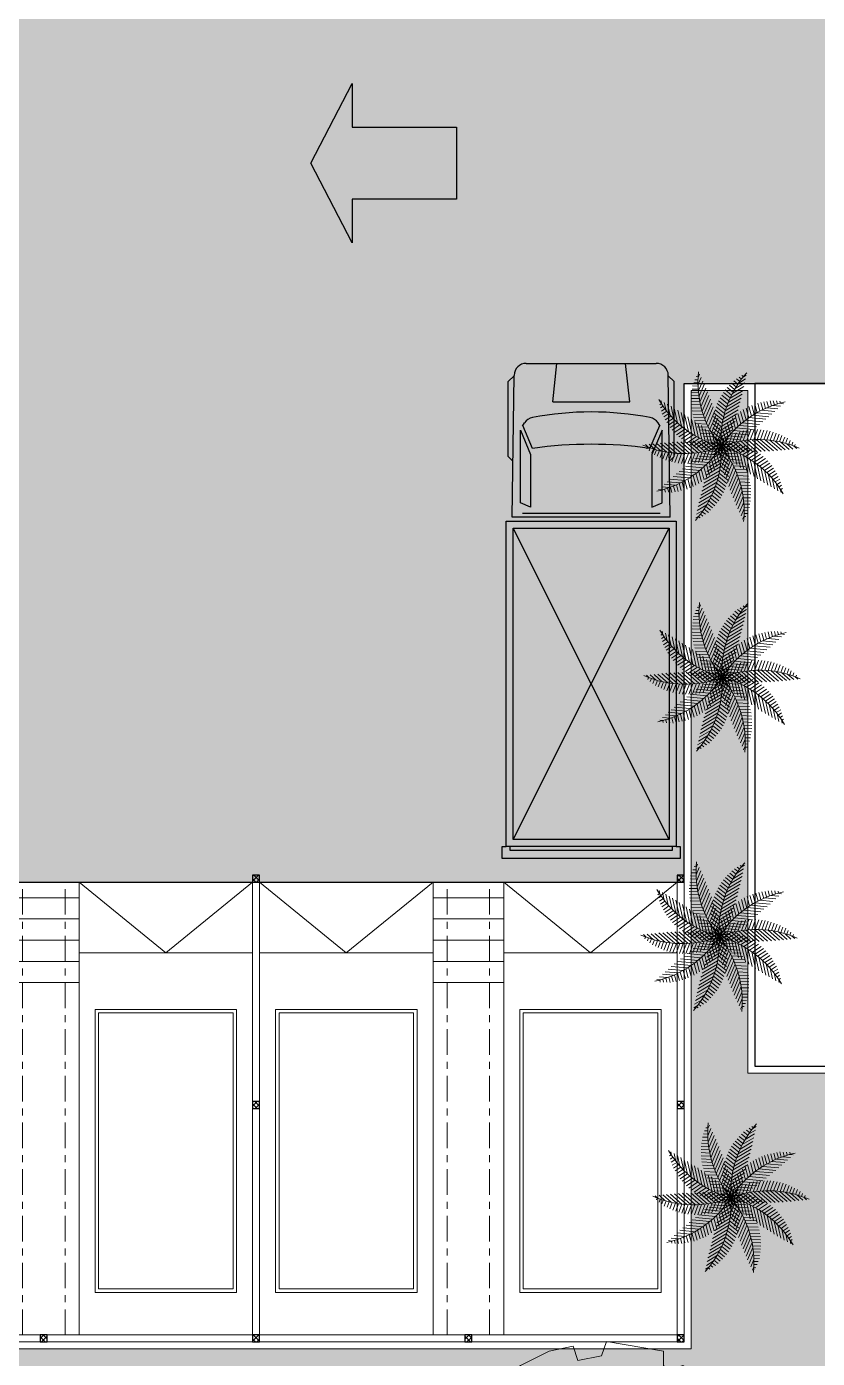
# Model space of a CAD drawing. Header units: inches. Extents: x 0 to 558, y -1 to 295.
# Drawn here: x 192.41 to 203.59, y 105.49 to 124.32 of the extents above; entities that cross this region are included whole.
import ezdxf

# ---------------------------------------------------------------- set-up
doc = ezdxf.new("R2010")
doc.units = ezdxf.units.IN
doc.header["$MEASUREMENT"] = 0
doc.linetypes.add('ACAD_ISO10W100', pattern=[18, 12, -3, 0, -3])
for name, color, linetype, lineweight in [('ars', 11, 'Continuous', 0), ('ARSIR BETON', 8, 'Continuous', 5), ('ARSIR KOLOM', 8, 'Continuous', 13), ('DINDING2', 146, 'Continuous', 5), ('KOL', 1, 'Continuous', 30), ('lan', 7, 'Continuous', 15), ('POHON', 98, 'Continuous', 5), ('RUMPUT', 93, 'Continuous', 0)]:
    doc.layers.add(name, color=color, linetype=linetype, lineweight=lineweight)
for name, color, linetype in [('dinding', 3, 'Continuous'), ('FURNITURE', 68, 'Continuous'), ('LANTAI', 57, 'Continuous')]:
    doc.layers.add(name, color=color, linetype=linetype)
doc.layers.add('POLYLINE TPAK', color=4, linetype='Continuous', lineweight=20, plot=False)

# ---------------------------------------------------------------- blocks, each defined once
blk = doc.blocks.new('K 10.10')
at = {"layer": 'ars'}
h = blk.add_hatch(dxfattribs=at)
h.set_pattern_fill('_USER', color=256, scale=0.05, angle=45, double=1, pattern_type=0)
h.set_pattern_definition([(45, (0, 0), (-0.035355339, 0.035355339), []), (135, (0, 0), (-0.035355339, -0.035355339), [])])
h.paths.add_polyline_path([(1560.538, 1380.407), (1560.638, 1380.407), (1560.638, 1380.507), (1560.538, 1380.507)])
at = {"layer": 'KOL'}
blk.add_lwpolyline([(1560.538, 1380.407), (1560.638, 1380.407), (1560.638, 1380.507), (1560.538, 1380.507)], close=True, dxfattribs=at)
blk = doc.blocks.new('BAK SAMPAH')
at = {"layer": 'lan'}
for p, q in [((1601.279, 1476.454), (1601.279, 1470.054)), ((1602.279, 1476.454), (1602.279, 1470.054)), ((1601.279, 1471.475), (1602.279, 1471.475)), ((1598.83, 1471.054), (1601.279, 1471.054)), ((1601.279, 1471.175), (1602.279, 1471.175)), ((1602.279, 1471.054), (1604.73, 1471.054)), ((1601.279, 1470.875), (1602.279, 1470.875)), ((1601.279, 1470.575), (1602.279, 1470.575)), ((1601.279, 1470.275), (1602.279, 1470.275)), ((1598.83, 1470.054), (1604.73, 1470.054))]:
    blk.add_line(p, q, dxfattribs=at)
at = {"layer": 'lan', "linetype": 'ACAD_ISO10W100', "ltscale": 0.03}
for p, q in [((1601.479, 1470.154), (1601.479, 1476.454)), ((1602.079, 1476.454), (1602.079, 1470.154))]:
    blk.add_line(p, q, dxfattribs=at)
at = {"layer": 'lan'}
for points in [[(1598.73, 1469.954), (1598.73, 1476.554), (1604.83, 1476.554), (1604.83, 1469.954)], [(1598.83, 1469.954), (1598.83, 1476.454), (1604.73, 1476.454), (1604.73, 1469.954)], [(1598.83, 1470.054), (1600.055, 1471.054), (1601.279, 1470.054)], [(1602.279, 1470.054), (1603.505, 1471.054), (1604.73, 1470.054)]]:
    blk.add_lwpolyline(points, dxfattribs=at)
for p in [(38.192, 96.047), (41.192, 96.047), (44.192, 96.047), (38.192, 92.747), (44.192, 92.747), (38.192, 89.547), (44.192, 89.547)]:
    blk.add_blockref('K 10.10', p, dxfattribs=at)
blk = doc.blocks.new('SAMPAH')
at = {"layer": 'ars'}
for points in [[(-1.9, 5.723), (-1.9, 3.723), (-5.9, 3.723), (-5.9, 5.723), (-1.9, 5.723)], [(-1.9, 0.274), (-1.9, 2.274), (-5.9, 2.274), (-5.9, 0.274), (-1.9, 0.274)], [(-1.9, -0.277), (-1.9, -2.277), (-5.9, -2.277), (-5.9, -0.277), (-1.9, -0.277)], [(-1.9, -5.726), (-1.9, -3.726), (-5.9, -3.726), (-5.9, -5.726), (-1.9, -5.726)]]:
    blk.add_lwpolyline(points, dxfattribs=at)
for points in [[(-1.95, 5.673), (-1.95, 3.773), (-5.85, 3.773), (-5.85, 5.673)], [(-1.95, 0.324), (-1.95, 2.224), (-5.85, 2.224), (-5.85, 0.324)], [(-1.95, -0.327), (-1.95, -2.227), (-5.85, -2.227), (-5.85, -0.327)], [(-1.95, -5.676), (-1.95, -3.776), (-5.85, -3.776), (-5.85, -5.676)]]:
    blk.add_lwpolyline(points, close=True, dxfattribs=at)
at = {"layer": 'lan', "rotation": 89.9999999999973}
for p in [(1469.954, -1598.78), (1469.954, -1604.78)]:
    blk.add_blockref('BAK SAMPAH', p, dxfattribs=at)
blk = doc.blocks.new('A$C062F6B63')
for p, q in [((-118.8, 0), (118.8, 0)), ((-118.8, -16.2), (-118.8, 0)), ((118.8, 0), (118.8, -16.2)), ((-113.4, -16.2), (-118.8, -16.2)), ((-113.4, -450.2), (-113.4, -16.2)), ((-113.4, -16.2), (113.4, -16.2)), ((-108, -10.8), (108, -10.8)), ((-108, -16.2), (-108, -10.8)), ((108, -10.8), (108, -16.2)), ((113.4, -16.2), (113.4, -450.2)), ((118.8, -16.2), (113.4, -16.2)), ((-104, -25.6), (104, -440.8)), ((104, -25.6), (-104, -440.8)), ((113.4, -450.2), (-113.4, -450.2)), ((-105.3, -455.6), (105.3, -455.6)), ((-105.3, -455.6), (-102.8, -644.8)), ((91.8, -461), (-91.8, -461)), ((105.3, -455.6), (102.8, -644.8)), ((-81, -469.1), (-94.5, -474.5)), ((-94.5, -474.5), (-94.5, -571.7)), ((-81, -539.3), (-81, -469.1)), ((81, -469.1), (94.5, -474.5)), ((81, -539.3), (81, -469.1)), ((94.5, -474.5), (94.5, -571.7)), ((-105.3, -531.2), (-110.7, -536.6)), ((105.3, -531.2), (110.7, -536.6)), ((-110.7, -536.6), (-110.7, -636.5)), ((-94.5, -571.7), (-81, -539.3)), ((-78.3, -547.4), (-91.3, -577.8)), ((78.3, -547.4), (91.3, -577.8)), ((94.5, -571.7), (81, -539.3)), ((110.7, -536.6), (110.7, -636.5)), ((-91.8, -577.1), (-89.1, -581.4)), ((91.8, -577.1), (89.1, -581.4)), ((51.3, -609.5), (-51.3, -609.5)), ((-51.3, -609.5), (-45.9, -660.8)), ((51.3, -609.5), (45.9, -660.8)), ((-110.7, -636.5), (-102.8, -644.4)), ((110.7, -636.5), (102.8, -644.4)), ((86.6, -660.8), (-86.6, -660.8))]:
    blk.add_line(p, q)
blk.add_lwpolyline([(-104, -25.6), (104, -25.6), (104, -440.8), (-104, -440.8)], close=True)
for centre, radius, start, end in [((0, 17.6), 570.4, 262.1096, 277.8904), ((-75.4, -572.7), 16.2, 212.4712, 259.2047), ((75.4, -572.7), 16.2, 280.7953, 327.5288), ((0, -177.2), 418.8, 259.2047, 280.7953), ((-86.6, -644.6), 16.2, 180.7538, 270), ((86.6, -644.6), 16.2, 270, 359.2462)]:
    blk.add_arc(centre, radius, start, end)
blk = doc.blocks.new('A$C08441736')
at = {"color": 82}
for p, q in [((0.046, 0.613), (-0.029, 0.698)), ((0.029, 0.676), (-0.025, 0.737)), ((0.006, 0.747), (-0.02, 0.776)), ((0.003, 0.755), (0.022, 0.762)), ((0.014, 0.725), (0.044, 0.736)), ((0.024, 0.694), (0.064, 0.709)), ((0.069, 0.453), (-0.04, 0.578)), ((0.065, 0.502), (-0.037, 0.619)), ((0.057, 0.555), (-0.033, 0.659)), ((0.033, 0.663), (0.085, 0.683)), ((0.041, 0.632), (0.098, 0.654)), ((0.048, 0.601), (0.113, 0.625)), ((0.055, 0.569), (0.126, 0.596)), ((0.06, 0.537), (0.138, 0.566)), ((-0.21, 0.407), (-0.373, 0.444)), ((-0.267, 0.469), (-0.221, 0.539)), ((-0.244, 0.446), (-0.195, 0.52)), ((-0.222, 0.421), (-0.17, 0.5)), ((-0.2, 0.395), (-0.145, 0.479)), ((-0.179, 0.369), (-0.122, 0.456)), ((-0.159, 0.341), (-0.1, 0.431)), ((0.067, 0.278), (-0.05, 0.412)), ((0.07, 0.319), (-0.048, 0.454)), ((0.072, 0.362), (-0.046, 0.496)), ((0.071, 0.406), (-0.044, 0.537)), ((0.065, 0.504), (0.148, 0.535)), ((0.068, 0.471), (0.157, 0.504)), ((0.07, 0.438), (0.164, 0.473)), ((0.072, 0.404), (0.169, 0.44)), ((-0.181, 0.371), (-0.351, 0.409)), ((-0.155, 0.335), (-0.329, 0.374)), ((-0.131, 0.299), (-0.306, 0.339)), ((-0.11, 0.265), (-0.283, 0.304)), ((-0.14, 0.313), (-0.079, 0.405)), ((-0.121, 0.283), (-0.059, 0.377)), ((-0.103, 0.252), (-0.04, 0.348)), ((-0.085, 0.22), (-0.022, 0.316)), ((-0.069, 0.187), (-0.006, 0.283)), ((0.049, 0.165), (-0.058, 0.288)), ((0.056, 0.202), (-0.053, 0.326)), ((0.062, 0.239), (-0.052, 0.37)), ((0.065, 0.264), (0.172, 0.305)), ((0.069, 0.3), (0.174, 0.34)), ((0.071, 0.335), (0.174, 0.374)), ((0.072, 0.37), (0.173, 0.407)), ((0.164, 0.13), (0.149, 0.295)), ((0.191, 0.157), (0.175, 0.329)), ((0.218, 0.186), (0.202, 0.363)), ((-0.09, 0.23), (-0.259, 0.269)), ((-0.073, 0.196), (-0.235, 0.233)), ((-0.057, 0.163), (-0.216, 0.199)), ((-0.198, 0.128), (-0.204, 0.243)), ((-0.043, 0.13), (-0.183, 0.161)), ((-0.166, 0.111), (-0.171, 0.225)), ((-0.133, 0.093), (-0.138, 0.205)), ((-0.1, 0.072), (-0.105, 0.181)), ((-0.066, 0.05), (-0.071, 0.154)), ((0.041, 0.13), (-0.054, 0.238)), ((-0.053, 0.153), (0.009, 0.247)), ((0.032, 0.096), (-0.053, 0.194)), ((0.022, 0.063), (-0.052, 0.148)), ((-0.038, 0.117), (0.022, 0.208)), ((-0.024, 0.08), (0.033, 0.167)), ((0.038, 0.117), (0.14, 0.156)), ((0.055, 0.038), (0.045, 0.151)), ((0.047, 0.155), (0.152, 0.194)), ((0.055, 0.192), (0.162, 0.232)), ((0.061, 0.228), (0.168, 0.269)), ((0.083, 0.059), (0.071, 0.188)), ((0.11, 0.081), (0.097, 0.224)), ((0.137, 0.105), (0.122, 0.267)), ((-0.208, 0.133), (-0.367, 0.065)), ((-0.174, 0.116), (-0.327, 0.051)), ((-0.142, 0.098), (-0.291, 0.034)), ((-0.199, -0.007), (-0.271, 0.082)), ((-0.111, 0.08), (-0.243, 0.023)), ((-0.162, -0.003), (-0.232, 0.085)), ((-0.081, 0.06), (-0.201, 0.009)), ((-0.123, 0), (-0.191, 0.085)), ((-0.101, 0.001), (-0.168, -0.11)), ((-0.03, 0.097), (-0.157, 0.125)), ((-0.053, 0.041), (-0.157, -0.004)), ((-0.083, 0.002), (-0.148, 0.083)), ((-0.019, 0.064), (-0.129, 0.089)), ((-0.035, -0.024), (-0.128, 0.002)), ((-0.067, 0.002), (-0.125, -0.096)), ((-0.026, 0.021), (-0.113, -0.017)), ((-0.042, 0.002), (-0.102, 0.077)), ((-0.009, 0.032), (-0.101, 0.053)), ((0, 0), (-0.082, 0.023)), ((-0.033, 0.001), (-0.082, -0.08)), ((0, 0), (-0.072, 0.016)), ((0, 0), (-0.053, 0.066)), ((0.012, 0.031), (-0.051, 0.102)), ((0, 0), (-0.049, 0.056)), ((-0.033, 0.026), (-0.038, 0.122)), ((-0.012, 0.041), (0.041, 0.121)), ((0, 0), (-0.007, 0.074)), ((0, 0), (-0.004, 0.085)), ((0, 0), (0.047, 0.071)), ((0, 0), (0.038, 0.064)), ((0, 0), (0.079, 0.03)), ((0, 0), (0.068, 0.029)), ((0.015, 0.04), (0.105, 0.074)), ((0.028, 0.018), (0.019, 0.113)), ((0.026, -0.021), (0.113, 0.017)), ((0.027, 0.079), (0.125, 0.115)), ((0.033, -0.001), (0.082, 0.08)), ((0.035, 0.024), (0.128, -0.002)), ((0.053, -0.041), (0.157, 0.004)), ((0.067, -0.002), (0.125, 0.096)), ((0.068, 0.048), (0.169, 0.02)), ((0.1, 0.072), (0.205, 0.043)), ((0.101, -0.001), (0.168, 0.11)), ((0.123, 0), (0.191, -0.085)), ((0.137, 0.001), (0.21, 0.125)), ((0.162, 0.003), (0.232, -0.085)), ((-0.209, -0.009), (-0.294, -0.151)), ((-0.183, -0.149), (-0.294, -0.119)), ((-0.157, -0.123), (-0.267, -0.093)), ((-0.173, -0.004), (-0.256, -0.144)), ((-0.129, -0.098), (-0.238, -0.068)), ((-0.137, -0.001), (-0.21, -0.125)), ((-0.1, -0.072), (-0.205, -0.043)), ((-0.068, -0.048), (-0.169, -0.02)), ((-0.164, -0.13), (-0.149, -0.295)), ((-0.038, -0.117), (-0.14, -0.156)), ((-0.137, -0.105), (-0.122, -0.267)), ((-0.027, -0.079), (-0.125, -0.115)), ((-0.11, -0.081), (-0.097, -0.224)), ((-0.015, -0.04), (-0.105, -0.074)), ((-0.083, -0.059), (-0.071, -0.188)), ((0, 0), (-0.079, -0.03)), ((0, 0), (-0.068, -0.029)), ((-0.055, -0.038), (-0.045, -0.151)), ((0, 0), (-0.047, -0.071)), ((0.012, -0.041), (-0.041, -0.121)), ((-0.041, -0.13), (0.054, -0.238)), ((0, 0), (-0.038, -0.064)), ((0.024, -0.08), (-0.033, -0.167)), ((-0.032, -0.096), (0.053, -0.194)), ((-0.028, -0.018), (-0.019, -0.113)), ((-0.022, -0.063), (0.052, -0.148)), ((0.038, -0.117), (-0.022, -0.208)), ((-0.012, -0.031), (0.051, -0.102)), ((0, 0), (0.072, -0.016)), ((0, 0), (0.004, -0.085)), ((0, 0), (0.053, -0.066)), ((0, 0), (0.082, -0.023)), ((0, 0), (0.007, -0.074)), ((0, 0), (0.049, -0.056)), ((0.009, -0.032), (0.101, -0.053)), ((0.019, -0.064), (0.129, -0.089)), ((0.03, -0.097), (0.157, -0.125)), ((0.033, -0.026), (0.038, -0.122)), ((0.042, -0.002), (0.102, -0.077)), ((0.043, -0.13), (0.183, -0.161)), ((0.066, -0.05), (0.071, -0.154)), ((0.081, -0.06), (0.201, -0.009)), ((0.083, -0.002), (0.148, -0.083)), ((0.1, -0.072), (0.105, -0.181)), ((0.133, -0.093), (0.138, -0.205)), ((0.166, -0.111), (0.171, -0.225)), ((0.198, -0.128), (0.204, -0.243)), ((-0.208, -0.176), (-0.318, -0.145)), ((-0.244, -0.217), (-0.228, -0.396)), ((-0.218, -0.186), (-0.202, -0.363)), ((-0.191, -0.157), (-0.175, -0.329)), ((-0.065, -0.264), (-0.172, -0.305)), ((-0.061, -0.228), (-0.168, -0.269)), ((-0.055, -0.192), (-0.162, -0.232)), ((-0.047, -0.155), (-0.152, -0.194)), ((-0.062, -0.239), (0.052, -0.37)), ((-0.056, -0.202), (0.053, -0.326)), ((-0.049, -0.165), (0.058, -0.288)), ((0.053, -0.153), (-0.009, -0.247)), ((0.069, -0.187), (0.006, -0.283)), ((0.085, -0.22), (0.022, -0.316)), ((0.103, -0.252), (0.04, -0.348)), ((0.057, -0.163), (0.216, -0.199)), ((-0.069, -0.3), (-0.174, -0.34)), ((-0.071, -0.335), (-0.174, -0.374)), ((-0.072, -0.37), (-0.173, -0.407)), ((-0.072, -0.404), (-0.169, -0.44)), ((-0.072, -0.362), (0.046, -0.496)), ((-0.071, -0.406), (0.044, -0.537)), ((-0.07, -0.319), (0.048, -0.454)), ((-0.067, -0.278), (0.05, -0.412)), ((0.121, -0.283), (0.059, -0.377)), ((0.14, -0.313), (0.079, -0.405)), ((-0.07, -0.438), (-0.164, -0.473)), ((-0.068, -0.471), (-0.157, -0.504)), ((-0.065, -0.504), (-0.148, -0.535)), ((-0.06, -0.537), (-0.138, -0.566)), ((-0.069, -0.453), (0.04, -0.578)), ((-0.065, -0.502), (0.037, -0.619)), ((-0.055, -0.569), (-0.126, -0.596)), ((-0.048, -0.601), (-0.113, -0.625)), ((-0.041, -0.632), (-0.098, -0.654)), ((-0.033, -0.663), (-0.085, -0.683)), ((-0.057, -0.555), (0.033, -0.659)), ((-0.046, -0.613), (0.029, -0.698)), ((-0.029, -0.676), (0.025, -0.737)), ((-0.024, -0.694), (-0.064, -0.709)), ((-0.014, -0.725), (-0.044, -0.736)), ((-0.003, -0.755), (-0.022, -0.762)), ((-0.006, -0.747), (0.02, -0.776))]:
    blk.add_line(p, q, dxfattribs=at)
at = {"color": 60}
for p, q in [((-0.435, 0.608), (-0.472, 0.616)), ((-0.373, 0.564), (-0.453, 0.582)), ((-0.441, 0.612), (-0.43, 0.629)), ((-0.323, 0.523), (-0.434, 0.548)), ((-0.415, 0.594), (-0.397, 0.621)), ((-0.389, 0.576), (-0.365, 0.611)), ((-0.363, 0.556), (-0.333, 0.602)), ((-0.338, 0.536), (-0.305, 0.587)), ((-0.314, 0.514), (-0.276, 0.572)), ((-0.29, 0.492), (-0.248, 0.556)), ((-0.28, 0.483), (-0.414, 0.513)), ((-0.243, 0.445), (-0.394, 0.479)), ((-0.653, 0.237), (-0.655, 0.28)), ((-0.621, 0.236), (-0.623, 0.292)), ((-0.589, 0.235), (-0.591, 0.295)), ((-0.556, 0.232), (-0.559, 0.301)), ((-0.524, 0.228), (-0.527, 0.304)), ((-0.492, 0.223), (-0.495, 0.306)), ((-0.459, 0.217), (-0.463, 0.306)), ((-0.427, 0.21), (-0.431, 0.305)), ((-0.394, 0.202), (-0.399, 0.302)), ((-0.362, 0.193), (-0.367, 0.297)), ((-0.329, 0.182), (-0.334, 0.29)), ((-0.297, 0.171), (-0.302, 0.281)), ((-0.709, 0.236), (-0.744, 0.221)), ((-0.717, 0.236), (-0.718, 0.256)), ((-0.634, 0.237), (-0.709, 0.205)), ((-0.685, 0.237), (-0.686, 0.269)), ((-0.569, 0.233), (-0.673, 0.188)), ((-0.511, 0.226), (-0.637, 0.172)), ((-0.458, 0.217), (-0.6, 0.156)), ((-0.409, 0.206), (-0.562, 0.14)), ((-0.364, 0.193), (-0.525, 0.125)), ((-0.322, 0.18), (-0.486, 0.109)), ((-0.282, 0.165), (-0.447, 0.094)), ((-0.244, 0.15), (-0.408, 0.079)), ((-0.264, 0.158), (-0.269, 0.271)), ((-0.438, -0.068), (-0.5, 0.01)), ((-0.406, -0.057), (-0.471, 0.025)), ((-0.374, -0.046), (-0.441, 0.038)), ((-0.34, -0.036), (-0.409, 0.05)), ((-0.306, -0.027), (-0.377, 0.061)), ((-0.272, -0.02), (-0.343, 0.07)), ((-0.236, -0.013), (-0.308, 0.077)), ((-0.641, -0.174), (-0.676, -0.13)), ((-0.614, -0.156), (-0.652, -0.109)), ((-0.586, -0.139), (-0.629, -0.086)), ((-0.546, -0.117), (-0.616, -0.235)), ((-0.558, -0.124), (-0.606, -0.064)), ((-0.529, -0.109), (-0.581, -0.044)), ((-0.498, -0.094), (-0.577, -0.226)), ((-0.499, -0.094), (-0.555, -0.024)), ((-0.452, -0.074), (-0.537, -0.217)), ((-0.469, -0.081), (-0.528, -0.007)), ((-0.408, -0.057), (-0.498, -0.207)), ((-0.366, -0.044), (-0.458, -0.197)), ((-0.325, -0.032), (-0.417, -0.187)), ((-0.285, -0.023), (-0.376, -0.175)), ((-0.247, -0.015), (-0.335, -0.163)), ((-0.712, -0.226), (-0.732, -0.259)), ((-0.719, -0.231), (-0.731, -0.215)), ((-0.693, -0.211), (-0.713, -0.186)), ((-0.668, -0.192), (-0.694, -0.159)), ((-0.652, -0.181), (-0.694, -0.251)), ((-0.597, -0.146), (-0.655, -0.243)), ((-0.295, -0.285), (-0.396, -0.257)), ((-0.275, -0.257), (-0.379, -0.228)), ((-0.254, -0.229), (-0.361, -0.2)), ((-0.232, -0.202), (-0.341, -0.172)), ((-0.27, -0.25), (-0.254, -0.429)), ((-0.379, -0.428), (-0.452, -0.408)), ((-0.364, -0.399), (-0.444, -0.377)), ((-0.348, -0.37), (-0.435, -0.346)), ((-0.332, -0.341), (-0.423, -0.316)), ((-0.314, -0.313), (-0.41, -0.286)), ((-0.348, -0.368), (-0.334, -0.522)), ((-0.322, -0.326), (-0.307, -0.492)), ((-0.297, -0.286), (-0.281, -0.46)), ((-0.417, -0.517), (-0.47, -0.503)), ((-0.427, -0.548), (-0.468, -0.536)), ((-0.405, -0.487), (-0.464, -0.471)), ((-0.392, -0.457), (-0.459, -0.439)), ((-0.421, -0.529), (-0.414, -0.611)), ((-0.397, -0.469), (-0.387, -0.582)), ((-0.373, -0.416), (-0.36, -0.552)), ((-0.437, -0.578), (-0.468, -0.57)), ((-0.446, -0.609), (-0.466, -0.604)), ((-0.444, -0.601), (-0.44, -0.64))]:
    blk.add_line(p, q, dxfattribs=at)
for p, q in [((0.373, 0.416), (0.36, 0.552)), ((0.397, 0.469), (0.387, 0.582)), ((0.421, 0.529), (0.414, 0.611)), ((0.427, 0.548), (0.468, 0.536)), ((0.437, 0.578), (0.468, 0.57)), ((0.444, 0.601), (0.44, 0.64)), ((0.446, 0.609), (0.466, 0.604)), ((0.27, 0.25), (0.254, 0.429)), ((0.297, 0.286), (0.281, 0.46)), ((0.322, 0.326), (0.307, 0.492)), ((0.348, 0.368), (0.334, 0.522)), ((0.379, 0.428), (0.452, 0.408)), ((0.392, 0.457), (0.459, 0.439)), ((0.405, 0.487), (0.464, 0.471)), ((0.417, 0.517), (0.47, 0.503)), ((0.295, 0.285), (0.396, 0.257)), ((0.314, 0.313), (0.41, 0.286)), ((0.332, 0.341), (0.423, 0.316)), ((0.348, 0.37), (0.435, 0.346)), ((0.364, 0.399), (0.444, 0.377)), ((0.183, 0.149), (0.294, 0.119)), ((0.208, 0.176), (0.318, 0.145)), ((0.209, 0.009), (0.294, 0.151)), ((0.232, 0.202), (0.341, 0.172)), ((0.247, 0.015), (0.335, 0.163)), ((0.254, 0.229), (0.361, 0.2)), ((0.275, 0.257), (0.379, 0.228)), ((0.285, 0.023), (0.376, 0.175)), ((0.325, 0.032), (0.417, 0.187)), ((0.366, 0.044), (0.458, 0.197)), ((0.408, 0.057), (0.498, 0.207)), ((0.452, 0.074), (0.537, 0.217)), ((0.498, 0.094), (0.577, 0.226)), ((0.546, 0.117), (0.616, 0.235)), ((0.586, 0.139), (0.629, 0.086)), ((0.597, 0.146), (0.655, 0.243)), ((0.614, 0.156), (0.652, 0.109)), ((0.641, 0.174), (0.676, 0.13)), ((0.652, 0.181), (0.694, 0.251)), ((0.668, 0.192), (0.694, 0.159)), ((0.693, 0.211), (0.713, 0.186)), ((0.712, 0.226), (0.732, 0.259)), ((0.719, 0.231), (0.731, 0.215)), ((0.157, 0.123), (0.267, 0.093)), ((0.199, 0.007), (0.271, -0.082)), ((0.236, 0.013), (0.308, -0.077)), ((0.272, 0.02), (0.343, -0.07)), ((0.306, 0.027), (0.377, -0.061)), ((0.34, 0.036), (0.409, -0.05)), ((0.374, 0.046), (0.441, -0.038)), ((0.406, 0.057), (0.471, -0.025)), ((0.438, 0.068), (0.5, -0.01)), ((0.469, 0.081), (0.528, 0.007)), ((0.499, 0.094), (0.555, 0.024)), ((0.529, 0.109), (0.581, 0.044)), ((0.558, 0.124), (0.606, 0.064)), ((0.142, -0.098), (0.291, -0.034)), ((0.174, -0.116), (0.327, -0.051)), ((0.208, -0.133), (0.367, -0.065)), ((0.244, -0.15), (0.408, -0.079)), ((0.282, -0.165), (0.447, -0.094)), ((0.322, -0.18), (0.486, -0.109)), ((0.364, -0.193), (0.525, -0.125)), ((0.09, -0.23), (0.259, -0.269)), ((0.11, -0.265), (0.283, -0.304)), ((0.264, -0.158), (0.269, -0.271)), ((0.297, -0.171), (0.302, -0.281)), ((0.329, -0.182), (0.334, -0.29)), ((0.362, -0.193), (0.367, -0.297)), ((0.394, -0.202), (0.399, -0.302)), ((0.409, -0.206), (0.562, -0.14)), ((0.427, -0.21), (0.431, -0.305)), ((0.458, -0.217), (0.6, -0.156)), ((0.459, -0.217), (0.463, -0.306)), ((0.492, -0.223), (0.495, -0.306)), ((0.511, -0.226), (0.637, -0.172)), ((0.524, -0.228), (0.527, -0.304)), ((0.556, -0.232), (0.559, -0.301)), ((0.569, -0.233), (0.673, -0.188)), ((0.589, -0.235), (0.591, -0.295)), ((0.621, -0.236), (0.623, -0.292)), ((0.634, -0.237), (0.709, -0.205)), ((0.653, -0.237), (0.655, -0.28)), ((0.685, -0.237), (0.686, -0.269)), ((0.709, -0.236), (0.744, -0.221)), ((0.717, -0.236), (0.718, -0.256)), ((0.159, -0.341), (0.1, -0.431)), ((0.179, -0.369), (0.122, -0.456)), ((0.131, -0.299), (0.306, -0.339)), ((0.2, -0.395), (0.145, -0.479)), ((0.155, -0.335), (0.329, -0.374)), ((0.181, -0.371), (0.351, -0.409)), ((0.21, -0.407), (0.373, -0.444)), ((0.222, -0.421), (0.17, -0.5)), ((0.244, -0.446), (0.195, -0.52)), ((0.267, -0.469), (0.221, -0.539)), ((0.243, -0.445), (0.394, -0.479)), ((0.29, -0.492), (0.248, -0.556)), ((0.314, -0.514), (0.276, -0.572)), ((0.28, -0.483), (0.414, -0.513)), ((0.338, -0.536), (0.305, -0.587)), ((0.323, -0.523), (0.434, -0.548)), ((0.363, -0.556), (0.333, -0.602)), ((0.389, -0.576), (0.365, -0.611)), ((0.373, -0.564), (0.453, -0.582)), ((0.415, -0.594), (0.397, -0.621)), ((0.441, -0.612), (0.43, -0.629)), ((0.435, -0.608), (0.472, -0.616))]:
    blk.add_line(p, q)
at = {"color": 106}
for p, q in [((0.244, 0.217), (0.228, 0.396)), ((0.173, 0.004), (0.256, 0.144)), ((0.129, 0.098), (0.238, 0.068)), ((0.111, -0.08), (0.243, -0.023)), ((0.073, -0.196), (0.235, -0.233)), ((0.231, -0.144), (0.236, -0.258))]:
    blk.add_line(p, q, dxfattribs=at)
at = {"color": 85}
blk.add_line((-0.231, 0.144), (-0.236, 0.258), dxfattribs=at)
at = {"color": 82}
for centre, start, end in [((-0.975, 0.381), 338.6598, 23.6829), ((-1.013, -0.265), 14.6598, 59.6829), ((-0.664, -0.81), 50.6598, 95.6829), ((-0.061, -1.045), 86.6598, 131.6829), ((0.565, -0.882), 122.6598, 167.6829), ((0.975, -0.381), 158.6598, 203.6829)]:
    blk.add_arc(centre, 1.047, start, end, dxfattribs=at)
for centre, start, end in [((-0.565, 0.882), 302.6598, 347.6829), ((0.061, 1.045), 266.6598, 311.6829), ((0.664, 0.81), 230.6598, 275.6829), ((1.013, 0.265), 194.6598, 239.6829)]:
    blk.add_arc(centre, 1.047, start, end)
blk = doc.blocks.new('PHN-1')
at = {"linetype": 'Continuous'}
for points in [[(886.643, -157.758), (886.912, -158.365), (886.98, -158.77), (886.777, -158.77), (886.777, -158.905), (886.845, -158.972), (886.912, -158.905), (886.98, -159.242), (886.98, -159.444), (886.845, -159.848), (886.71, -159.781), (886.508, -159.983), (886.643, -160.185), (886.44, -160.455), (886.171, -160.657), (885.766, -160.86), (885.429, -160.927), (885.362, -160.725), (885.025, -160.792), (884.957, -160.994), (884.148, -160.86), (884.148, -160.657), (884.081, -160.59), (883.878, -160.657), (883.609, -160.455), (883.339, -160.185), (883.137, -159.781), (883.339, -159.646), (883.272, -159.444), (883.069, -159.376), (883.002, -158.702), (883.002, -158.365), (883.069, -158.096), (883.204, -158.096), (883.339, -157.961), (883.272, -157.826), (883.609, -157.421), (883.946, -157.219), (884.35, -157.084), (884.418, -157.219), (884.755, -157.219), (884.89, -157.017), (885.227, -157.017), (885.631, -157.152), (886.103, -157.287), (886.036, -157.421), (886.103, -157.489), (886.171, -157.421), (886.508, -157.556), (886.643, -157.758)], [(884.89, -158.972), (884.89, -158.972), (884.957, -158.905), (885.025, -158.905), (885.025, -158.972), (885.025, -159.039), (885.025, -159.039), (884.957, -159.039), (884.89, -158.972)]]:
    blk.add_lwpolyline(points, dxfattribs=at)

msp = doc.modelspace()

# ---------------------------------------------------------------- hatches: boundary and pattern name
at = {"layer": 'ARSIR BETON'}
h = msp.add_hatch(dxfattribs=at)
h.set_pattern_fill('AR-HBONE', color=256, scale=0.004, style=0)
h.set_pattern_definition([(45, (37.0798, 226.14725), (6e-17, 0.5747364), [1.2192, -0.4064]), (135, (37.36716, 226.4346), (6e-17, 0.5747364), [1.2192, -0.4064])])
edge = h.paths.add_edge_path()
edge.add_arc((191.2828, 190.0679), 14, 90, 180)
edge.add_line((177.2828, 190.0679), (177.2828, 133.2715))
edge.add_arc((191.2827, 133.2715), 14, 179.99992, 263.11919)
edge.add_line((189.6055, 119.3724), (189.6055, 112.3227))
edge.add_line((189.6055, 112.3227), (189.7055, 112.3227))
edge.add_line((189.7055, 112.3227), (189.7055, 112.2227))
edge.add_line((189.7055, 112.2227), (201.7055, 112.2227))
edge.add_line((201.7055, 112.2227), (201.7055, 119.2715))
edge.add_line((201.7055, 119.2715), (380.22, 119.2715))
edge.add_arc((380.22, 133.2715), 14, 270, 360)
edge.add_line((394.22, 133.2715), (394.22, 186.8365))
edge.add_arc((380.07, 186.8365), 14.15, 0.00002, 89.99998)
edge.add_line((380.07, 200.9865), (288.3873, 200.9865))
edge.add_arc((288.3873, 203.9865), 3, 180, 270, ccw=False)
edge.add_line((285.3873, 203.9865), (285.3986, 204.9823))
edge.add_line((285.3986, 204.9823), (271.3873, 205.1475))
edge.add_line((271.3873, 205.1475), (271.3873, 204.9086))
edge.add_arc((270.5466, 204.9086), 0.8408, 270, 359.99999, ccw=False)
edge.add_line((270.5466, 204.0679), (191.2828, 204.0679))
edge = h.paths.add_edge_path()
edge.add_line((191.2672, 197.9562), (265.7566, 197.9585))
edge.add_arc((265.7568, 189.203), 8.7555, 41.343, 90.00169, ccw=False)
edge.add_line((272.3302, 194.9865), (332.5823, 194.9865))
edge.add_line((332.5823, 194.9865), (332.5823, 191.8715))
edge.add_line((332.5823, 191.8715), (340.1822, 191.8715))
edge.add_line((340.1822, 191.8715), (340.1822, 194.9865))
edge.add_line((340.1822, 194.9865), (380.07, 194.9865))
edge.add_arc((380.07, 186.8365), 8.15, 0, 90, ccw=False)
edge.add_line((388.22, 186.8365), (388.22, 163.1715))
edge.add_line((388.22, 163.1715), (388.22, 157.7117))
edge.add_line((388.22, 157.7117), (388.22, 133.2715))
edge.add_arc((380.22, 133.2715), 8, -90, 0, ccw=False)
edge.add_line((380.22, 125.2715), (191.2828, 125.2715))
edge.add_arc((191.185, 133.1732), 7.9023, 180.12317, 270.70845, ccw=False)
edge.add_line((183.2828, 133.1562), (183.2675, 189.9541))
edge.add_arc((191.2675, 189.9563), 8, 90.00169, 180.01541, ccw=False)
at = {"layer": 'ARSIR KOLOM'}
msp.add_hatch(color=256, dxfattribs=at).paths.add_polyline_path([(196.4299, 122.3862), (197.0122, 123.5138), (197.0122, 122.8955), (198.4902, 122.8955), (198.4902, 121.877), (197.0122, 121.877), (197.0122, 121.2586)])
at = {"layer": 'RUMPUT'}
h = msp.add_hatch(dxfattribs=at)
h.set_pattern_fill('GRASS', color=256, scale=0.03, angle=356.66969, style=0)
h.set_pattern_definition([(86.6697, (37.0798, 226.14725), (-0.5066041, 0.569206), [0.142875, -0.934755]), (41.6697, (37.0798, 226.14725), (-0.5066045, 0.5692064), [0.142875, -0.619125]), (131.6697, (37.0798, 226.14725), (-0.5692064, -0.5066045), [0.142875, -0.619125])])
edge = h.paths.add_edge_path()
edge.add_arc((191.2827, 133.2715), 14.1, 228.68546, 262.75879, ccw=False)
edge.add_line((181.9741, 122.6811), (181.9741, 119.2087))
edge.add_line((181.9741, 119.2087), (188.4741, 119.2087))
edge.add_line((188.4741, 119.2087), (188.4741, 108.0087))
edge.add_line((188.4741, 108.0087), (173.7741, 108.0087))
edge.add_line((173.7741, 108.0087), (173.7741, 119.7566))
edge.add_line((173.7741, 119.7566), (173.0021, 107.7702))
edge.add_line((173.0021, 107.7702), (181.4677, 107.3411))
edge.add_line((181.4677, 107.3411), (188.8733, 105.5981))
edge.add_line((188.8733, 105.5981), (196.1641, 103.4115))
edge.add_line((196.1641, 103.4115), (203.4505, 101.2262))
edge.add_line((203.4505, 101.2262), (221.7793, 96.4053))
edge.add_line((221.7793, 96.4053), (240.1243, 91.5802))
edge.add_line((240.1243, 91.5802), (243.0256, 89.7818))
edge.add_line((243.0256, 89.7818), (243.0422, 88.8171))
edge.add_line((243.0422, 88.8171), (247.7305, 88.8171))
edge.add_line((247.7305, 88.8171), (247.7305, 98.8319))
edge.add_line((247.7305, 98.8319), (218.5805, 98.8319))
edge.add_line((218.5805, 98.8319), (218.5805, 101.4819))
edge.add_line((218.5805, 101.4819), (208.5305, 101.4819))
edge.add_line((208.5305, 101.4819), (208.5305, 105.8715))
edge.add_line((208.5305, 105.8715), (207.5305, 105.8715))
edge.add_line((207.5305, 105.8715), (207.5305, 109.5199))
edge.add_line((207.5305, 109.5199), (202.6055, 109.5199))
edge.add_line((202.6055, 109.5199), (202.6055, 119.1715))
edge.add_line((202.6055, 119.1715), (201.8055, 119.1715))
edge.add_line((201.8055, 119.1715), (201.8055, 105.6227))
edge.add_line((201.8055, 105.6227), (189.5055, 105.6227))
edge.add_line((189.5055, 105.6227), (189.5055, 119.284))

# ---------------------------------------------------------------- linework, layer by layer
msp.add_lwpolyline([(196.4299, 122.3862), (197.0122, 123.5138), (197.0122, 122.8955), (198.4902, 122.8955), (198.4902, 121.877), (197.0122, 121.877), (197.0122, 121.2586)], close=True)
at = {"layer": 'dinding'}
msp.add_lwpolyline([(207.6305, 109.6199), (207.6305, 105.9715), (243.154, 105.9715), (243.154, 119.2715), (202.7055, 119.2715), (202.7055, 109.6199)], close=True, dxfattribs=at)
at = {"layer": 'DINDING2'}
msp.add_lwpolyline([(207.5305, 109.5199), (202.6055, 109.5199), (202.6055, 119.1715), (201.8055, 119.1715), (201.8055, 105.6227), (189.5055, 105.6227), (189.5055, 119.284, -0.1497781), (181.9741, 122.6811), (181.9741, 119.2087), (188.4741, 119.2087), (188.4741, 108.0087), (173.7741, 108.0087), (173.7741, 119.7566), (173.0021, 107.7702), (181.4677, 107.3411), (188.8733, 105.5981), (196.1641, 103.4115), (203.4505, 101.2262), (221.7793, 96.4053)], format="xyb", dxfattribs=at)
msp.add_lwpolyline([(207.6305, 109.6199), (202.7055, 109.6199), (202.7055, 119.2715), (201.7055, 119.2715), (201.7055, 105.7227), (189.6055, 105.7227), (189.6055, 119.3724)], dxfattribs=at)
at = {"layer": 'LANTAI'}
msp.add_lwpolyline([(191.2828, 204.0679, 0.4142136), (177.2828, 190.0679), (177.2828, 133.2715, 0.3794614), (189.6055, 119.3724), (189.6055, 112.3227), (189.7055, 112.3227), (189.7055, 112.2227), (201.7055, 112.2227), (201.7055, 119.2715), (380.22, 119.2715, 0.4142136), (394.22, 133.2715), (394.22, 186.8365, 0.4142134), (380.07, 200.9865), (288.3873, 200.9865, -0.4142136), (285.3873, 203.9865), (285.3986, 204.9823), (271.3873, 205.1475), (271.3873, 204.9086, -0.4142135), (270.5466, 204.0679), (191.2828, 204.0679)], format="xyb", dxfattribs=at)
at = {"layer": 'POLYLINE TPAK'}
msp.add_lwpolyline([(202.7055, 119.2715), (201.7055, 119.2715), (201.7055, 105.7227), (189.6055, 105.7227), (189.6055, 117.9622)], dxfattribs=at)

# ---------------------------------------------------------------- block references
at = {"rotation": 90}
msp.add_blockref('SAMPAH', (195.6555, 112.3227), dxfattribs=at)
at = {"layer": 'FURNITURE', "xscale": 0.01059322033898979, "yscale": 0.01059322033898979, "zscale": 0.01059322033898332, "rotation": 180}
msp.add_blockref('A$C062F6B63', (200.3928, 112.5552), dxfattribs=at)
at = {"layer": 'POHON', "lineweight": 0, "xscale": -1.377873410171134, "yscale": 1.377873410170821, "zscale": 1.377873410170977, "rotation": 270}
for p in [(202.2267, 118.3788), (202.2417, 115.1188), (202.1998, 111.4523), (202.3662, 107.7606)]:
    msp.add_blockref('A$C08441736', p, dxfattribs=at)
at = {"layer": 'POHON', "rotation": 180.0000000000147}
msp.add_blockref('PHN-1', (1085.5641, -55.2667), dxfattribs=at)

doc.saveas('drawing.dxf')
